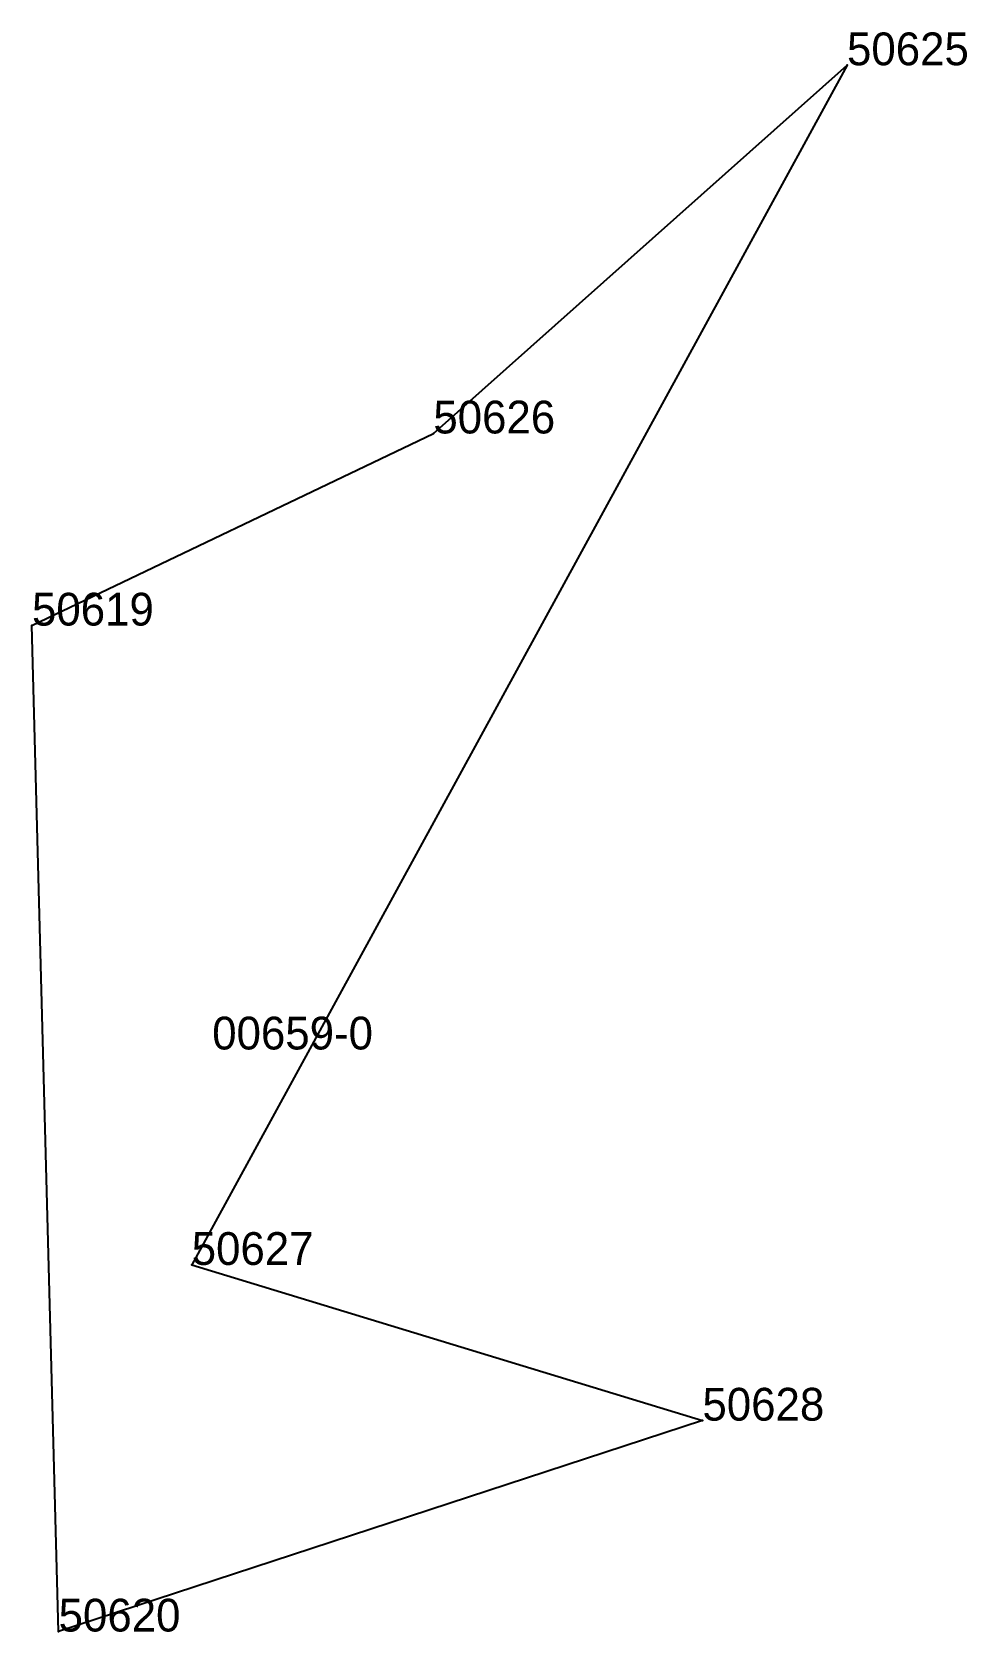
# Model space of a CAD drawing. Extents: x 7509310.6 to 7509333.4, y 4689726.6 to 4689765.7.
import ezdxf

# ---------------------------------------------------------------- set-up
doc = ezdxf.new("R2010")
doc.units = 0

msp = doc.modelspace()

# ---------------------------------------------------------------- linework, layer by layer
at = {"layer": 'Parcela Baze'}
msp.add_lwpolyline([(7509320.363, 4689755.857), (7509330.463, 4689764.846), (7509314.463, 4689735.558), (7509326.933, 4689731.757), (7509311.213, 4689726.608), (7509310.563, 4689751.167), (7509320.363, 4689755.857)], dxfattribs=at)
at = {"layer": 'Pikat'}
for p in [(7509330.463, 4689764.846), (7509320.363, 4689755.857), (7509310.563, 4689751.167), (7509314.463, 4689735.558), (7509326.933, 4689731.757), (7509311.213, 4689726.608)]:
    msp.add_point(p, dxfattribs=at)

# ---------------------------------------------------------------- texts
at = {"layer": 'Nr e Pikave Gjeodezike te Parceles Baze'}
for s, p in [('50625', (7509330.463, 4689764.846)), ('50626', (7509320.363, 4689755.857)), ('50619', (7509310.563, 4689751.167)), ('50627', (7509314.463, 4689735.558)), ('50628', (7509326.933, 4689731.757)), ('50620', (7509311.213, 4689726.608))]:
    msp.add_text(s, height=0.8, dxfattribs=at).set_placement(p)
at = {"layer": 'Nr Parceles Baze'}
msp.add_text('00659-0', height=0.8, dxfattribs=at).set_placement((7509314.963, 4689740.818))

doc.saveas('drawing.dxf')
